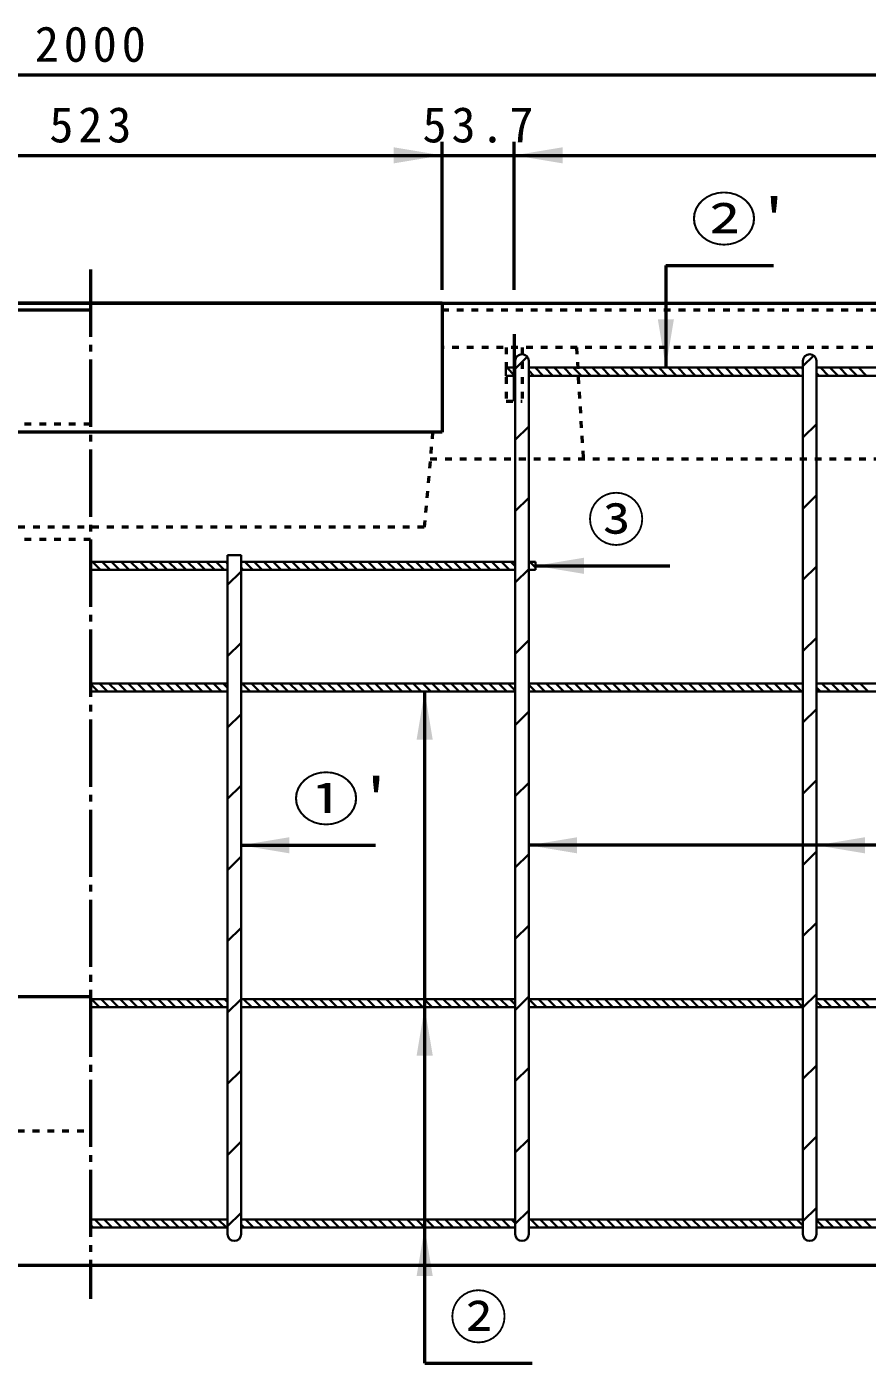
# Model space of a CAD drawing. Units: millimetres, scale not verified. Extents: x 100 to 4105, y 100 to 2870.
# Drawn here: x 2887 to 3512, y 816 to 1810 of the extents above; entities that cross this region are included whole.
import ezdxf
from ezdxf.enums import TextEntityAlignment as Align

# ---------------------------------------------------------------- set-up
doc = ezdxf.new("R2010")
doc.units = ezdxf.units.MM
doc.header["$LTSCALE"] = 5
doc.linetypes.add('USER1', pattern=[2.2, 1, -1.2])
doc.linetypes.add('USER2', pattern=[13.4, 10, -1.2, 1, -1.2])
doc.layers.add('V-nasSTD', color=7, linetype='Continuous', lineweight=35)
doc.styles.add('ＭＳ ゴシック', font='')
doc.styles.get('ＭＳ ゴシック').set_extended_font_data('MS Gothic')

msp = doc.modelspace()

# ---------------------------------------------------------------- hatches: boundary and pattern name
at = {"layer": 'V-nasSTD'}
for points in [[(3159.668, 1708.655), (3195.668, 1714.655), (3159.668, 1720.655)], [(3285.368, 1720.655), (3249.368, 1714.655), (3285.368, 1708.655)], [(3368.168, 1592.655), (3362.168, 1556.655), (3356.168, 1592.655)], [(3301.168, 1415.155), (3265.168, 1409.155), (3301.168, 1403.155)], [(3188.767, 1279.655), (3182.767, 1315.655), (3176.767, 1279.655)], [(3082.168, 1207.155), (3046.168, 1201.155), (3082.168, 1195.155)], [(3296.168, 1207.155), (3260.168, 1201.155), (3296.168, 1195.155)], [(3510.168, 1207.155), (3474.168, 1201.155), (3510.168, 1195.155)], [(3188.767, 1044.655), (3182.767, 1080.655), (3176.767, 1044.655)], [(3188.767, 880.655), (3182.767, 916.655), (3176.767, 880.655)]]:
    msp.add_hatch(color=256, dxfattribs=at).paths.add_polyline_path(points)

# ---------------------------------------------------------------- linework, layer by layer
at = {"layer": 'V-nasSTD', "lineweight": 50}
for p, q in [((1934.168, 1774.655), (3934.168, 1774.655)), ((3195.668, 1614.655), (3195.668, 1724.655)), ((3249.368, 1614.655), (3249.368, 1724.655)), ((2672.668, 1714.655), (3195.668, 1714.655)), ((3195.668, 1714.655), (3249.368, 1714.655)), ((3249.368, 1714.655), (3880.468, 1714.655)), ((3362.168, 1632.655), (3362.168, 1556.655)), ((3362.168, 1632.655), (3442.168, 1632.655)), ((1934.168, 1604.655), (3934.168, 1604.655)), ((3195.668, 1604.655), (2672.668, 1604.655)), ((3195.668, 1604.655), (3195.668, 1508.655)), ((2672.668, 1599.655), (2934.168, 1599.655)), ((3195.668, 1508.655), (2672.668, 1508.655)), ((3265.168, 1409.155), (3365.168, 1409.155)), ((3182.767, 815.655), (3182.767, 1315.655)), ((3046.168, 1201.155), (3146.168, 1201.155)), ((4035.168, 1201.155), (3260.168, 1201.155)), ((2054.168, 1088.655), (2934.168, 1088.655)), ((1934.168, 888.655), (3934.168, 888.655)), ((3182.767, 815.655), (3262.767, 815.655))]:
    msp.add_line(p, q, dxfattribs=at)
at = {"layer": 'V-nasSTD', "linetype": 'USER2', "lineweight": 50}
for p, q in [((2934.168, 1629.655), (2934.168, 863.655)), ((3249.368, 1581.655), (3249.368, 1531.655))]:
    msp.add_line(p, q, dxfattribs=at)
at = {"layer": 'V-nasSTD', "linetype": 'USER1', "lineweight": 50}
for p, q in [((3195.668, 1599.655), (3934.168, 1599.655)), ((3934.168, 1571.655), (3195.668, 1571.655)), ((3243.368, 1571.655), (3243.368, 1531.655)), ((3255.368, 1571.655), (3255.368, 1531.655)), ((3295.668, 1571.655), (3300.668, 1488.655)), ((3243.368, 1531.655), (3255.368, 1531.655)), ((2934.168, 1514.655), (2678.668, 1514.655)), ((3188.668, 1508.655), (3182.48, 1437.935)), ((3186.918, 1488.655), (3934.168, 1488.655)), ((3182.48, 1437.935), (2685.855, 1437.935)), ((2934.168, 1428.655), (1934.168, 1428.655)), ((1934.168, 988.655), (2934.168, 988.655))]:
    msp.add_line(p, q, dxfattribs=at)
at = {"layer": 'V-nasSTD'}
for p, q in [((3250.168, 1555.846), (3259.084, 1564.763)), ((3464.168, 1557.714), (3472.133, 1565.68)), ((3250.168, 1556.655), (3243.168, 1556.655)), ((3243.168, 1556.655), (3243.168, 1550.655)), ((3243.8, 1556.655), (3249.8, 1550.655)), ((3250.168, 1561.655), (3250.168, 911.655)), ((3260.168, 1561.655), (3260.168, 911.655)), ((3260.168, 1556.655), (3464.168, 1556.655)), ((3260.168, 1556.655), (3296.571, 1556.655)), ((3260.168, 1554.429), (3263.942, 1550.655)), ((3265.013, 1556.655), (3271.013, 1550.655)), ((3272.084, 1556.655), (3278.084, 1550.655)), ((3279.155, 1556.655), (3285.155, 1550.655)), ((3286.226, 1556.655), (3292.226, 1550.655)), ((3293.297, 1556.655), (3299.297, 1550.655)), ((3300.368, 1556.655), (3306.368, 1550.655)), ((3307.439, 1556.655), (3313.439, 1550.655)), ((3314.51, 1556.655), (3320.51, 1550.655)), ((3321.582, 1556.655), (3327.582, 1550.655)), ((3328.653, 1556.655), (3334.653, 1550.655)), ((3335.724, 1556.655), (3341.724, 1550.655)), ((3342.795, 1556.655), (3348.795, 1550.655)), ((3349.866, 1556.655), (3355.866, 1550.655)), ((3356.937, 1556.655), (3362.937, 1550.655)), ((3364.008, 1556.655), (3370.008, 1550.655)), ((3371.079, 1556.655), (3377.079, 1550.655)), ((3378.15, 1556.655), (3384.15, 1550.655)), ((3385.221, 1556.655), (3391.221, 1550.655)), ((3392.292, 1556.655), (3398.292, 1550.655)), ((3399.363, 1556.655), (3405.363, 1550.655)), ((3406.434, 1556.655), (3412.434, 1550.655)), ((3413.505, 1556.655), (3419.505, 1550.655)), ((3420.576, 1556.655), (3426.576, 1550.655)), ((3427.648, 1556.655), (3433.648, 1550.655)), ((3434.719, 1556.655), (3440.719, 1550.655)), ((3441.79, 1556.655), (3447.79, 1550.655)), ((3448.861, 1556.655), (3454.861, 1550.655)), ((3455.932, 1556.655), (3461.932, 1550.655)), ((3463.003, 1556.655), (3464.168, 1555.49)), ((3464.168, 1561.655), (3464.168, 911.655)), ((3474.168, 1561.655), (3474.168, 911.655)), ((3474.168, 1556.655), (3678.168, 1556.655)), ((3474.168, 1552.561), (3476.074, 1550.655)), ((3477.145, 1556.655), (3483.145, 1550.655)), ((3484.216, 1556.655), (3490.216, 1550.655)), ((3491.287, 1556.655), (3497.287, 1550.655)), ((3498.358, 1556.655), (3504.358, 1550.655)), ((3505.429, 1556.655), (3511.429, 1550.655)), ((3243.168, 1550.655), (3250.168, 1550.655)), ((3260.168, 1550.655), (3464.168, 1550.655)), ((3474.168, 1550.655), (3678.168, 1550.655)), ((3250.168, 1502.813), (3260.168, 1512.813)), ((3464.168, 1504.681), (3474.168, 1514.681)), ((3250.168, 1449.78), (3260.168, 1459.78)), ((3464.168, 1451.648), (3474.168, 1461.648)), ((3036.168, 1417.155), (3036.168, 911.655)), ((3036.168, 1417.155), (3046.168, 1417.155)), ((3046.168, 1417.155), (3046.168, 911.655)), ((2934.168, 1412.155), (3036.168, 1412.155)), ((2934.168, 1406.667), (2934.68, 1406.155)), ((3036.168, 1406.155), (2934.168, 1406.155)), ((2935.751, 1412.155), (2941.751, 1406.155)), ((2942.823, 1412.155), (2948.823, 1406.155)), ((2949.894, 1412.155), (2955.894, 1406.155)), ((2956.965, 1412.155), (2962.965, 1406.155)), ((2964.036, 1412.155), (2970.036, 1406.155)), ((2971.107, 1412.155), (2977.107, 1406.155)), ((2978.178, 1412.155), (2984.178, 1406.155)), ((2985.249, 1412.155), (2991.249, 1406.155)), ((2992.32, 1412.155), (2998.32, 1406.155)), ((2999.391, 1412.155), (3005.391, 1406.155)), ((3006.462, 1412.155), (3012.462, 1406.155)), ((3013.533, 1412.155), (3019.533, 1406.155)), ((3020.604, 1412.155), (3026.604, 1406.155)), ((3027.675, 1412.155), (3033.675, 1406.155)), ((3034.746, 1412.155), (3036.168, 1410.733)), ((3036.168, 1394.879), (3046.168, 1404.879)), ((3046.168, 1412.155), (3250.168, 1412.155)), ((3046.168, 1407.805), (3047.817, 1406.155)), ((3046.168, 1406.155), (3250.168, 1406.155)), ((3048.889, 1412.155), (3054.889, 1406.155)), ((3055.96, 1412.155), (3061.96, 1406.155)), ((3063.031, 1412.155), (3069.031, 1406.155)), ((3070.102, 1412.155), (3076.102, 1406.155)), ((3077.173, 1412.155), (3083.173, 1406.155)), ((3084.244, 1412.155), (3090.244, 1406.155)), ((3091.315, 1412.155), (3097.315, 1406.155)), ((3098.386, 1412.155), (3104.386, 1406.155)), ((3105.457, 1412.155), (3111.457, 1406.155)), ((3112.528, 1412.155), (3118.528, 1406.155)), ((3119.599, 1412.155), (3125.599, 1406.155)), ((3126.67, 1412.155), (3132.67, 1406.155)), ((3133.741, 1412.155), (3139.741, 1406.155)), ((3140.812, 1412.155), (3146.812, 1406.155)), ((3147.883, 1412.155), (3153.883, 1406.155)), ((3154.955, 1412.155), (3160.955, 1406.155)), ((3162.026, 1412.155), (3168.026, 1406.155)), ((3169.097, 1412.155), (3175.097, 1406.155)), ((3176.168, 1412.155), (3182.168, 1406.155)), ((3183.239, 1412.155), (3189.239, 1406.155)), ((3190.31, 1412.155), (3196.31, 1406.155)), ((3197.381, 1412.155), (3203.381, 1406.155)), ((3204.452, 1412.155), (3210.452, 1406.155)), ((3211.523, 1412.155), (3217.523, 1406.155)), ((3218.594, 1412.155), (3224.594, 1406.155)), ((3225.665, 1412.155), (3231.665, 1406.155)), ((3232.736, 1412.155), (3238.736, 1406.155)), ((3239.807, 1412.155), (3245.807, 1406.155)), ((3246.878, 1412.155), (3250.168, 1408.866)), ((3250.168, 1396.747), (3260.168, 1406.747)), ((3260.168, 1412.155), (3265.168, 1412.155)), ((3265.168, 1412.155), (3260.168, 1412.155)), ((3260.168, 1406.155), (3265.168, 1406.155)), ((3260.168, 1406.155), (3265.168, 1406.155)), ((3261.021, 1412.155), (3265.168, 1408.008)), ((3265.168, 1412.155), (3265.168, 1406.155)), ((3265.168, 1409.155), (3265.168, 1412.155)), ((3265.168, 1406.155), (3265.168, 1409.155)), ((3464.168, 1398.615), (3474.168, 1408.615)), ((3250.168, 1343.714), (3260.168, 1353.714)), ((3464.168, 1345.582), (3474.168, 1355.582)), ((3036.168, 1341.846), (3046.168, 1351.846)), ((2934.168, 1321.655), (3036.168, 1321.655)), ((3036.168, 1321.655), (2934.168, 1321.655)), ((2934.168, 1321.312), (2939.825, 1315.655)), ((3036.168, 1315.655), (2934.168, 1315.655)), ((2934.168, 1315.655), (3036.168, 1315.655)), ((2940.896, 1321.655), (2946.896, 1315.655)), ((2947.967, 1321.655), (2953.967, 1315.655)), ((2955.038, 1321.655), (2961.038, 1315.655)), ((2962.109, 1321.655), (2968.109, 1315.655)), ((2969.18, 1321.655), (2975.18, 1315.655)), ((2976.251, 1321.655), (2982.251, 1315.655)), ((2983.323, 1321.655), (2989.323, 1315.655)), ((2990.394, 1321.655), (2996.394, 1315.655)), ((2997.465, 1321.655), (3003.465, 1315.655)), ((3004.536, 1321.655), (3010.536, 1315.655)), ((3011.607, 1321.655), (3017.607, 1315.655)), ((3018.678, 1321.655), (3024.678, 1315.655)), ((3025.749, 1321.655), (3031.749, 1315.655)), ((3032.82, 1321.655), (3036.168, 1318.307)), ((3046.168, 1321.655), (3250.168, 1321.655)), ((3046.168, 1315.655), (3250.168, 1315.655)), ((3046.962, 1321.655), (3052.962, 1315.655)), ((3054.033, 1321.655), (3060.033, 1315.655)), ((3061.104, 1321.655), (3067.104, 1315.655)), ((3068.175, 1321.655), (3074.175, 1315.655)), ((3075.246, 1321.655), (3081.246, 1315.655)), ((3082.317, 1321.655), (3088.317, 1315.655)), ((3089.389, 1321.655), (3095.389, 1315.655)), ((3096.46, 1321.655), (3102.46, 1315.655)), ((3103.531, 1321.655), (3109.531, 1315.655)), ((3110.602, 1321.655), (3116.602, 1315.655)), ((3117.673, 1321.655), (3123.673, 1315.655)), ((3124.744, 1321.655), (3130.744, 1315.655)), ((3131.815, 1321.655), (3137.815, 1315.655)), ((3138.886, 1321.655), (3144.886, 1315.655)), ((3145.957, 1321.655), (3151.957, 1315.655)), ((3153.028, 1321.655), (3159.028, 1315.655)), ((3160.099, 1321.655), (3166.099, 1315.655)), ((3167.17, 1321.655), (3173.17, 1315.655)), ((3174.241, 1321.655), (3180.241, 1315.655)), ((3181.312, 1321.655), (3187.312, 1315.655)), ((3188.383, 1321.655), (3194.383, 1315.655)), ((3195.455, 1321.655), (3201.455, 1315.655)), ((3202.526, 1321.655), (3208.526, 1315.655)), ((3209.597, 1321.655), (3215.597, 1315.655)), ((3216.668, 1321.655), (3222.668, 1315.655)), ((3223.739, 1321.655), (3229.739, 1315.655)), ((3230.81, 1321.655), (3236.81, 1315.655)), ((3237.881, 1321.655), (3243.881, 1315.655)), ((3244.952, 1321.655), (3250.168, 1316.439)), ((3260.168, 1321.655), (3464.168, 1321.655)), ((3260.168, 1320.581), (3265.094, 1315.655)), ((3260.168, 1315.655), (3464.168, 1315.655)), ((3266.165, 1321.655), (3272.165, 1315.655)), ((3273.236, 1321.655), (3279.236, 1315.655)), ((3280.307, 1321.655), (3286.307, 1315.655)), ((3287.378, 1321.655), (3293.378, 1315.655)), ((3294.45, 1321.655), (3300.45, 1315.655)), ((3301.521, 1321.655), (3307.521, 1315.655)), ((3308.592, 1321.655), (3314.592, 1315.655)), ((3315.663, 1321.655), (3321.663, 1315.655)), ((3322.734, 1321.655), (3328.734, 1315.655)), ((3329.805, 1321.655), (3335.805, 1315.655)), ((3336.876, 1321.655), (3342.876, 1315.655)), ((3343.947, 1321.655), (3349.947, 1315.655)), ((3351.018, 1321.655), (3357.018, 1315.655)), ((3358.089, 1321.655), (3364.089, 1315.655)), ((3365.16, 1321.655), (3371.16, 1315.655)), ((3372.231, 1321.655), (3378.231, 1315.655)), ((3379.302, 1321.655), (3385.302, 1315.655)), ((3386.373, 1321.655), (3392.373, 1315.655)), ((3393.444, 1321.655), (3399.444, 1315.655)), ((3400.516, 1321.655), (3406.516, 1315.655)), ((3407.587, 1321.655), (3413.587, 1315.655)), ((3414.658, 1321.655), (3420.658, 1315.655)), ((3421.729, 1321.655), (3427.729, 1315.655)), ((3428.8, 1321.655), (3434.8, 1315.655)), ((3435.871, 1321.655), (3441.871, 1315.655)), ((3442.942, 1321.655), (3448.942, 1315.655)), ((3450.013, 1321.655), (3456.013, 1315.655)), ((3457.084, 1321.655), (3463.084, 1315.655)), ((3474.168, 1321.655), (3678.168, 1321.655)), ((3474.168, 1318.713), (3477.226, 1315.655)), ((3474.168, 1315.655), (3678.168, 1315.655)), ((3478.297, 1321.655), (3484.297, 1315.655)), ((3485.368, 1321.655), (3491.368, 1315.655)), ((3492.439, 1321.655), (3498.439, 1315.655)), ((3499.51, 1321.655), (3505.51, 1315.655)), ((3506.582, 1321.655), (3512.582, 1315.655)), ((3036.168, 1288.813), (3046.168, 1298.813)), ((3250.168, 1290.681), (3260.168, 1300.681)), ((3464.168, 1292.549), (3474.168, 1302.549)), ((3036.168, 1235.78), (3046.168, 1245.78)), ((3250.168, 1237.648), (3260.168, 1247.648)), ((3464.168, 1239.516), (3474.168, 1249.516)), ((3250.168, 1184.615), (3260.168, 1194.615)), ((3464.168, 1186.483), (3474.168, 1196.483)), ((3036.168, 1182.747), (3046.168, 1192.747)), ((3036.168, 1129.714), (3046.168, 1139.714)), ((3250.168, 1131.582), (3260.168, 1141.582)), ((3464.168, 1133.45), (3474.168, 1143.45)), ((2934.168, 1086.655), (3036.168, 1086.655)), ((2934.977, 1086.655), (2940.977, 1080.655)), ((2942.048, 1086.655), (2948.048, 1080.655)), ((2949.119, 1086.655), (2955.119, 1080.655)), ((2956.19, 1086.655), (2962.19, 1080.655)), ((2963.262, 1086.655), (2969.262, 1080.655)), ((2970.333, 1086.655), (2976.333, 1080.655)), ((2977.404, 1086.655), (2983.404, 1080.655)), ((2984.475, 1086.655), (2990.475, 1080.655)), ((2991.546, 1086.655), (2997.546, 1080.655)), ((2998.617, 1086.655), (3004.617, 1080.655)), ((3005.688, 1086.655), (3011.688, 1080.655)), ((3012.759, 1086.655), (3018.759, 1080.655)), ((3019.83, 1086.655), (3025.83, 1080.655)), ((3026.901, 1086.655), (3032.901, 1080.655)), ((3033.972, 1086.655), (3036.168, 1084.459)), ((3036.168, 1076.681), (3046.168, 1086.681)), ((3046.168, 1086.655), (3250.168, 1086.655)), ((3048.114, 1086.655), (3054.114, 1080.655)), ((3055.185, 1086.655), (3061.185, 1080.655)), ((3062.257, 1086.655), (3068.257, 1080.655)), ((3069.328, 1086.655), (3075.328, 1080.655)), ((3076.399, 1086.655), (3082.399, 1080.655)), ((3083.47, 1086.655), (3089.47, 1080.655)), ((3090.541, 1086.655), (3096.541, 1080.655)), ((3097.612, 1086.655), (3103.612, 1080.655)), ((3104.683, 1086.655), (3110.683, 1080.655)), ((3111.754, 1086.655), (3117.754, 1080.655)), ((3118.825, 1086.655), (3124.825, 1080.655)), ((3125.896, 1086.655), (3131.896, 1080.655)), ((3132.967, 1086.655), (3138.967, 1080.655)), ((3140.038, 1086.655), (3146.038, 1080.655)), ((3147.109, 1086.655), (3153.109, 1080.655)), ((3154.18, 1086.655), (3160.18, 1080.655)), ((3161.251, 1086.655), (3167.251, 1080.655)), ((3168.323, 1086.655), (3174.323, 1080.655)), ((3175.394, 1086.655), (3181.394, 1080.655)), ((3182.465, 1086.655), (3188.465, 1080.655)), ((3189.536, 1086.655), (3195.536, 1080.655)), ((3196.607, 1086.655), (3202.607, 1080.655)), ((3203.678, 1086.655), (3209.678, 1080.655)), ((3210.749, 1086.655), (3216.749, 1080.655)), ((3217.82, 1086.655), (3223.82, 1080.655)), ((3224.891, 1086.655), (3230.891, 1080.655)), ((3231.962, 1086.655), (3237.962, 1080.655)), ((3239.033, 1086.655), (3245.033, 1080.655)), ((3246.104, 1086.655), (3250.168, 1082.591)), ((3250.168, 1078.549), (3260.168, 1088.549)), ((3260.168, 1086.655), (3464.168, 1086.655)), ((3260.246, 1086.655), (3266.246, 1080.655)), ((3267.317, 1086.655), (3273.317, 1080.655)), ((3274.389, 1086.655), (3280.389, 1080.655)), ((3281.46, 1086.655), (3287.46, 1080.655)), ((3288.531, 1086.655), (3294.531, 1080.655)), ((3295.602, 1086.655), (3301.602, 1080.655)), ((3302.673, 1086.655), (3308.673, 1080.655)), ((3309.744, 1086.655), (3315.744, 1080.655)), ((3316.815, 1086.655), (3322.815, 1080.655)), ((3323.886, 1086.655), (3329.886, 1080.655)), ((3330.957, 1086.655), (3336.957, 1080.655)), ((3338.028, 1086.655), (3344.028, 1080.655)), ((3345.099, 1086.655), (3351.099, 1080.655)), ((3352.17, 1086.655), (3358.17, 1080.655)), ((3359.241, 1086.655), (3365.241, 1080.655)), ((3366.312, 1086.655), (3372.312, 1080.655)), ((3373.383, 1086.655), (3379.383, 1080.655)), ((3380.455, 1086.655), (3386.455, 1080.655)), ((3387.526, 1086.655), (3393.526, 1080.655)), ((3394.597, 1086.655), (3400.597, 1080.655)), ((3401.668, 1086.655), (3407.668, 1080.655)), ((3408.739, 1086.655), (3414.739, 1080.655)), ((3415.81, 1086.655), (3421.81, 1080.655)), ((3422.881, 1086.655), (3428.881, 1080.655)), ((3429.952, 1086.655), (3435.952, 1080.655)), ((3437.023, 1086.655), (3443.023, 1080.655)), ((3444.094, 1086.655), (3450.094, 1080.655)), ((3451.165, 1086.655), (3457.165, 1080.655)), ((3458.236, 1086.655), (3464.168, 1080.723)), ((3464.168, 1080.417), (3474.168, 1090.417)), ((3474.168, 1086.655), (3678.168, 1086.655)), ((3474.168, 1084.866), (3478.378, 1080.655)), ((3479.45, 1086.655), (3485.45, 1080.655)), ((3486.521, 1086.655), (3492.521, 1080.655)), ((3493.592, 1086.655), (3499.592, 1080.655)), ((3500.663, 1086.655), (3506.663, 1080.655)), ((3507.734, 1086.655), (3513.734, 1080.655)), ((3036.168, 1080.655), (2934.168, 1080.655)), ((3046.168, 1081.53), (3047.043, 1080.655)), ((3046.168, 1080.655), (3250.168, 1080.655)), ((3260.168, 1080.655), (3464.168, 1080.655)), ((3474.168, 1080.655), (3678.168, 1080.655)), ((3250.168, 1025.516), (3260.168, 1035.516)), ((3464.168, 1027.384), (3474.168, 1037.384)), ((3036.168, 1023.648), (3046.168, 1033.648)), ((3036.168, 970.615), (3046.168, 980.615)), ((3250.168, 972.483), (3260.168, 982.483)), ((3464.168, 974.351), (3474.168, 984.351)), ((3036.168, 917.582), (3046.168, 927.582)), ((3250.168, 919.45), (3260.168, 929.45)), ((3464.168, 921.318), (3474.168, 931.318)), ((2934.168, 922.655), (3036.168, 922.655)), ((2934.168, 918.764), (2936.277, 916.655)), ((3036.168, 916.655), (2934.168, 916.655)), ((2937.348, 922.655), (2943.348, 916.655)), ((2944.419, 922.655), (2950.419, 916.655)), ((2951.49, 922.655), (2957.49, 916.655)), ((2958.561, 922.655), (2964.561, 916.655)), ((2965.632, 922.655), (2971.632, 916.655)), ((2972.703, 922.655), (2978.703, 916.655)), ((2979.774, 922.655), (2985.774, 916.655)), ((2986.845, 922.655), (2992.845, 916.655)), ((2993.916, 922.655), (2999.916, 916.655)), ((3000.987, 922.655), (3006.987, 916.655)), ((3008.058, 922.655), (3014.058, 916.655)), ((3015.13, 922.655), (3021.13, 916.655)), ((3022.201, 922.655), (3028.201, 916.655)), ((3029.272, 922.655), (3035.272, 916.655)), ((3035.338, 922.655), (3036.168, 921.825)), ((3036.168, 921.825), (3035.338, 922.655)), ((3046.168, 922.655), (3250.168, 922.655)), ((3046.168, 918.896), (3048.409, 916.655)), ((3046.168, 916.655), (3250.168, 916.655)), ((3049.48, 922.655), (3055.48, 916.655)), ((3056.551, 922.655), (3062.551, 916.655)), ((3063.622, 922.655), (3069.622, 916.655)), ((3070.693, 922.655), (3076.693, 916.655)), ((3077.764, 922.655), (3083.764, 916.655)), ((3084.835, 922.655), (3090.835, 916.655)), ((3091.906, 922.655), (3097.906, 916.655)), ((3098.977, 922.655), (3104.977, 916.655)), ((3106.048, 922.655), (3112.048, 916.655)), ((3113.119, 922.655), (3119.119, 916.655)), ((3120.19, 922.655), (3126.19, 916.655)), ((3127.262, 922.655), (3133.262, 916.655)), ((3134.333, 922.655), (3140.333, 916.655)), ((3141.404, 922.655), (3147.404, 916.655)), ((3148.475, 922.655), (3154.475, 916.655)), ((3155.546, 922.655), (3161.546, 916.655)), ((3162.617, 922.655), (3168.617, 916.655)), ((3169.688, 922.655), (3175.688, 916.655)), ((3176.759, 922.655), (3182.759, 916.655)), ((3183.83, 922.655), (3189.83, 916.655)), ((3190.901, 922.655), (3196.901, 916.655)), ((3197.972, 922.655), (3203.972, 916.655)), ((3205.043, 922.655), (3211.043, 916.655)), ((3212.114, 922.655), (3218.114, 916.655)), ((3219.185, 922.655), (3225.185, 916.655)), ((3226.257, 922.655), (3232.257, 916.655)), ((3233.328, 922.655), (3239.328, 916.655)), ((3240.399, 922.655), (3246.399, 916.655)), ((3247.47, 922.655), (3250.168, 919.957)), ((3260.168, 922.655), (3464.168, 922.655)), ((3260.168, 917.028), (3260.541, 916.655)), ((3260.168, 916.655), (3464.168, 916.655)), ((3261.612, 922.655), (3267.612, 916.655)), ((3268.683, 922.655), (3274.683, 916.655)), ((3275.754, 922.655), (3281.754, 916.655)), ((3282.825, 922.655), (3288.825, 916.655)), ((3289.896, 922.655), (3295.896, 916.655)), ((3296.967, 922.655), (3302.967, 916.655)), ((3304.038, 922.655), (3310.038, 916.655)), ((3311.109, 922.655), (3317.109, 916.655)), ((3318.18, 922.655), (3324.18, 916.655)), ((3325.251, 922.655), (3331.251, 916.655)), ((3332.323, 922.655), (3338.323, 916.655)), ((3339.394, 922.655), (3345.394, 916.655)), ((3346.465, 922.655), (3352.465, 916.655)), ((3353.536, 922.655), (3359.536, 916.655)), ((3360.607, 922.655), (3366.607, 916.655)), ((3367.678, 922.655), (3373.678, 916.655)), ((3374.749, 922.655), (3380.749, 916.655)), ((3381.82, 922.655), (3387.82, 916.655)), ((3388.891, 922.655), (3394.891, 916.655)), ((3395.962, 922.655), (3401.962, 916.655)), ((3403.033, 922.655), (3409.033, 916.655)), ((3410.104, 922.655), (3416.104, 916.655)), ((3417.175, 922.655), (3423.175, 916.655)), ((3424.246, 922.655), (3430.246, 916.655)), ((3431.317, 922.655), (3437.317, 916.655)), ((3438.389, 922.655), (3444.389, 916.655)), ((3445.46, 922.655), (3451.46, 916.655)), ((3452.531, 922.655), (3458.531, 916.655)), ((3459.602, 922.655), (3464.168, 918.089)), ((3474.168, 922.655), (3678.168, 922.655)), ((3474.168, 922.231), (3479.744, 916.655)), ((3474.168, 916.655), (3678.168, 916.655)), ((3480.815, 922.655), (3486.815, 916.655)), ((3487.886, 922.655), (3493.886, 916.655)), ((3494.957, 922.655), (3500.957, 916.655)), ((3502.028, 922.655), (3508.028, 916.655)), ((3509.099, 922.655), (3515.099, 916.655))]:
    msp.add_line(p, q, dxfattribs=at)
for centre, start, end in [((3255.168, 1561.655), 0, 180), ((3469.168, 1561.655), 0, 180), ((3041.168, 911.655), 180, 0), ((3255.168, 911.655), 180, 0), ((3469.168, 911.655), 180, 0)]:
    msp.add_arc(centre, 5, start, end, dxfattribs=at)

# ---------------------------------------------------------------- texts
at = {"layer": 'V-nasSTD', "style": 'ＭＳ ゴシック', "width": 1.15}
for s, p in [("②'", (3380.568, 1682.855)), ("①'", (3084.568, 1251.355))]:
    msp.add_text(s, height=31.67, dxfattribs=at).set_placement(p, align=Align.TOP_LEFT)
at = {"layer": 'V-nasSTD', "style": 'ＭＳ ゴシック'}
for s, p in [('③', (3303.568, 1459.355)), ('②', (3201.167, 865.855))]:
    msp.add_text(s, height=31.67, dxfattribs=at).set_placement(p, align=Align.TOP_LEFT)
at = {"layer": 'V-nasSTD', "char_height": 26.39, "attachment_point": 1, "style": 'ＭＳ ゴシック'}
for s, insert in [('\\T1.2;2000', (2892.768, 1810.655)), ('\\T1.2;523', (2903.568, 1750.655)), ('\\T1.2;53.7', (3181.118, 1750.655))]:
    msp.add_mtext(s, dxfattribs=dict(at, insert=insert))

doc.saveas('drawing.dxf')
